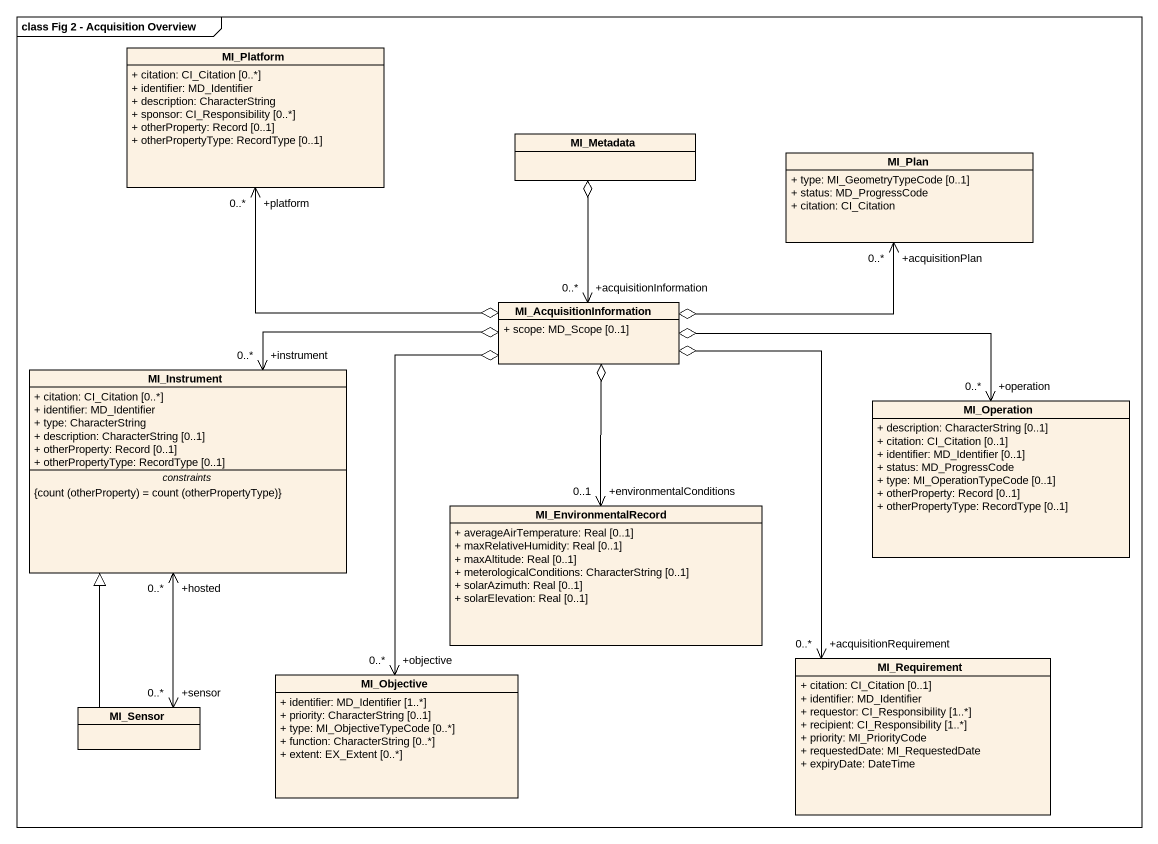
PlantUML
@startuml
mainframe class Fig 2 - Acquisition Overview
hide circle
hide empty members
skinparam classAttributeIconSize 0
class MI_Platform {
  + citation: CI_Citation [0..*]
  + identifier: MD_Identifier
  + description: CharacterString
  + sponsor: CI_Responsibility [0..*]
  + otherProperty: Record [0..1]
  + otherPropertyType: RecordType [0..1]
}
class MI_Metadata
class MI_Plan {
  + type: MI_GeometryTypeCode [0..1]
  + status: MD_ProgressCode
  + citation: CI_Citation
}
class MI_AcquisitionInformation {
  + scope: MD_Scope [0..1]
}
class MI_Instrument {
  + citation: CI_Citation [0..*]
  + identifier: MD_Identifier
  + type: CharacterString
  + description: CharacterString [0..1]
  + otherProperty: Record [0..1]
  + otherPropertyType: RecordType [0..1]
  -- constraints --
  {field} {count (otherProperty) = count (otherPropertyType)}
}
class MI_Operation {
  + description: CharacterString [0..1]
  + citation: CI_Citation [0..1]
  + identifier: MD_Identifier [0..1]
  + status: MD_ProgressCode
  + type: MI_OperationTypeCode [0..1]
  + otherProperty: Record [0..1]
  + otherPropertyType: RecordType [0..1]
}
class MI_EnvironmentalRecord {
  + averageAirTemperature: Real [0..1]
  + maxRelativeHumidity: Real [0..1]
  + maxAltitude: Real [0..1]
  + meterologicalConditions: CharacterString [0..1]
  + solarAzimuth: Real [0..1]
  + solarElevation: Real [0..1]
}
class MI_Objective {
  + identifier: MD_Identifier [1..*]
  + priority: CharacterString [0..1]
  + type: MI_ObjectiveTypeCode [0..*]
  + function: CharacterString [0..*]
  + extent: EX_Extent [0..*]
}
class MI_Requirement {
  + citation: CI_Citation [0..1]
  + identifier: MD_Identifier
  + requestor: CI_Responsibility [1..*]
  + recipient: CI_Responsibility [1..*]
  + priority: MI_PriorityCode
  + requestedDate: MI_RequestedDate
  + expiryDate: DateTime
}
class MI_Sensor
MI_Platform "+platform\n0..*" <--o MI_AcquisitionInformation
MI_Metadata o--> "+acquisitionInformation\n0..*" MI_AcquisitionInformation
MI_AcquisitionInformation o-right-> "+acquisitionPlan\n0..*" MI_Plan
MI_AcquisitionInformation o-left-> "+instrument\n0..*" MI_Instrument
MI_AcquisitionInformation o-right-> "+operation\n0..*" MI_Operation
MI_AcquisitionInformation o--> "+objective\n0..*" MI_Objective
MI_AcquisitionInformation o--> "+acquisitionRequirement\n0..*" MI_Requirement
MI_EnvironmentalRecord "+environmentalConditions\n0..1" <-up-o MI_AcquisitionInformation
MI_Sensor -up-|> MI_Instrument
MI_Sensor "+sensor\n0..*" <-up-> "+hosted\n0..*" MI_Instrument
@enduml
